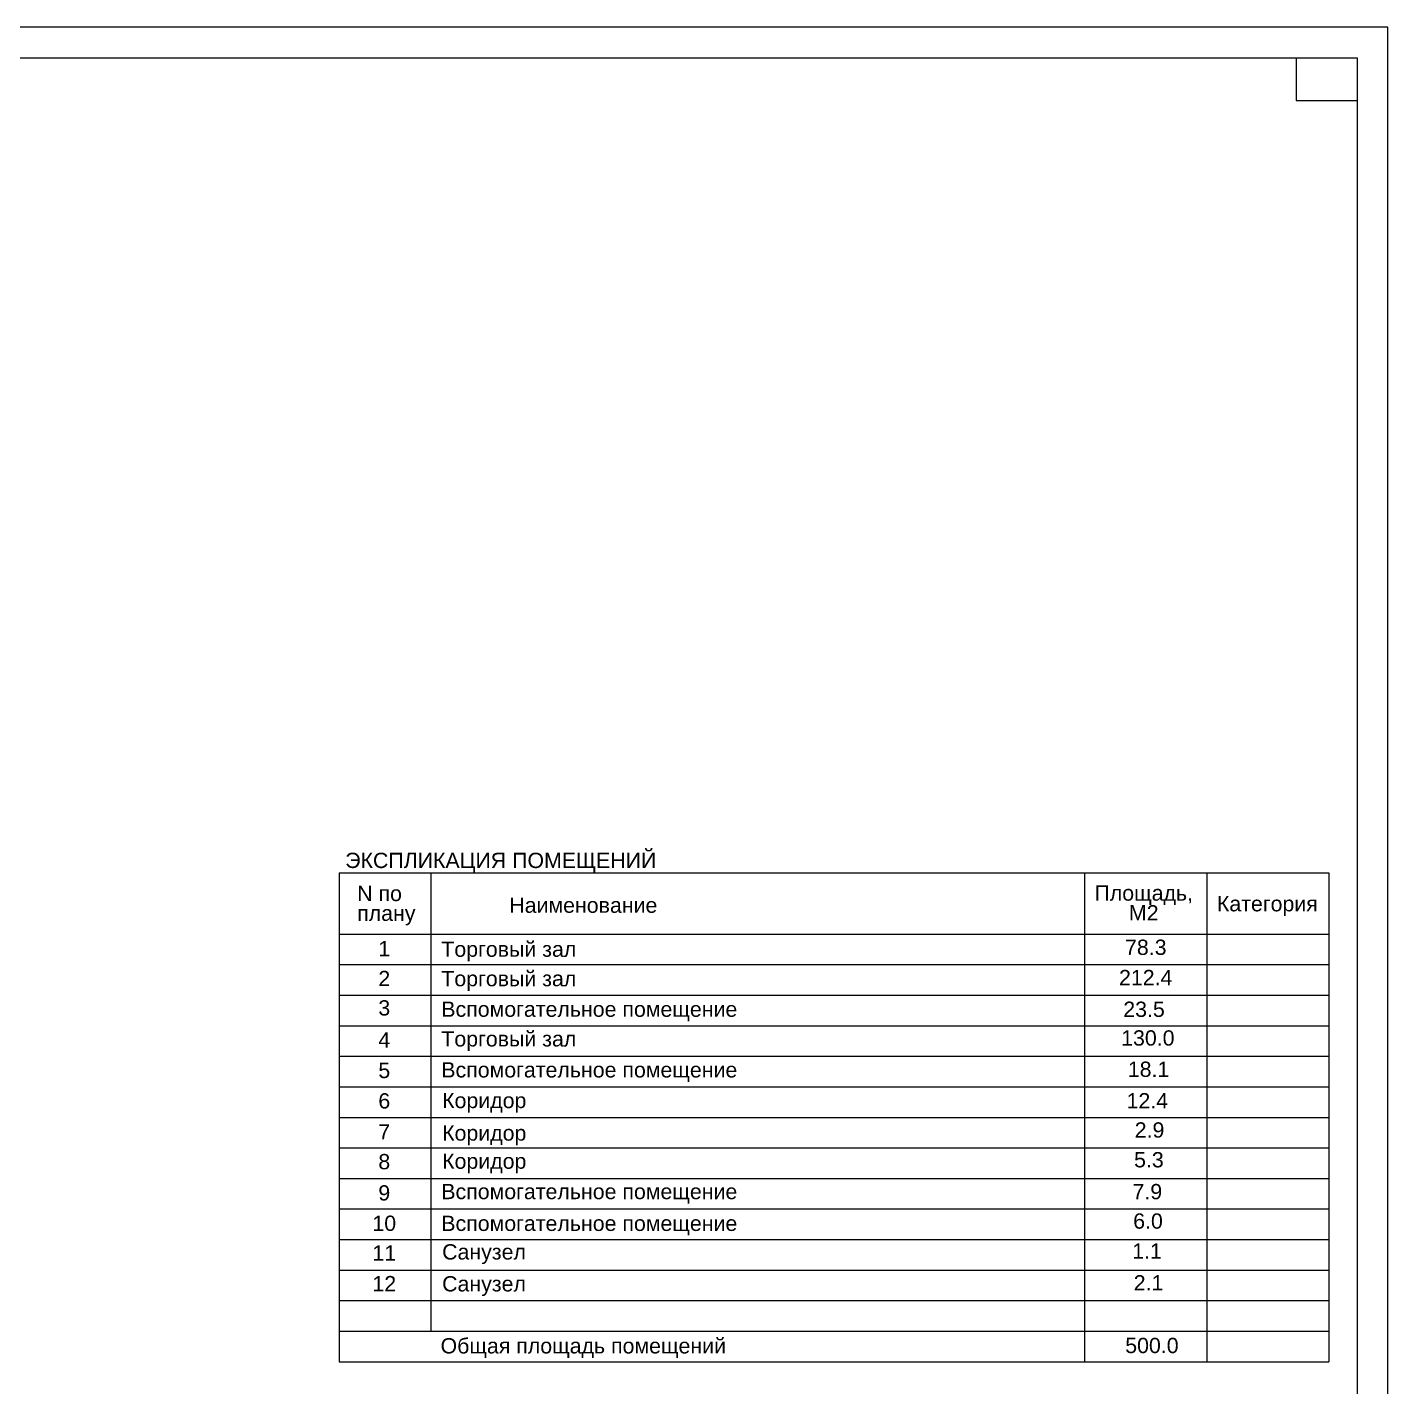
# Model space of a CAD drawing. Header units: metres. Extents: x -163 to 308, y -116 to 9.
# Drawn here: x 30.68 to 52.95, y -17.31 to 4.94 of the extents above; entities that cross this region are included whole.
import ezdxf
from ezdxf.enums import TextEntityAlignment as Align

# ---------------------------------------------------------------- set-up
doc = ezdxf.new("R2010")
doc.units = ezdxf.units.M
doc.header["$MEASUREMENT"] = 0
doc.styles.add('Style-Arial', font='arial.ttf')

# ---------------------------------------------------------------- blocks, each defined once
blk = doc.blocks.new('*U293')
at = {"color": 7, "linetype": 'Continuous', "lineweight": 13}
for p, q in [((0.013, 20), (28.513, 20)), ((27.513, 20), (27.513, 19.3)), ((28.513, 20), (28.513, -20)), ((27.513, 19.3), (28.513, 19.3))]:
    blk.add_line(p, q, dxfattribs=at)
at = {"color": 7, "linetype": 'Continuous', "lineweight": 0, "flags": 128}
blk.add_lwpolyline([(29.013, 20.5), (-28.987, 20.5), (-28.987, -20.5), (29.013, -20.5), (29.013, 20.5)], close=True, dxfattribs=at)

msp = doc.modelspace()

# ---------------------------------------------------------------- linework, layer by layer
at = {"color": 7, "linetype": 'Continuous', "lineweight": 13}
for p, q in [((35.7882943, -8.9025798), (51.98928219, -8.9025798)), ((35.7882943, -8.9025798), (35.7882943, -16.9025798)), ((37.2882943, -8.9025798), (37.2882943, -16.4025798)), ((47.98928219, -8.9025798), (47.98928219, -16.9025798)), ((49.98928219, -8.9025798), (49.98928219, -16.9025798)), ((51.98928219, -8.9025798), (51.98928219, -15.4025798)), ((51.98928219, -8.9025798), (51.98928219, -16.9025798)), ((35.7882943, -9.9025798), (51.98928219, -9.9025798)), ((35.7882943, -16.4025798), (51.98928219, -16.4025798)), ((35.7882943, -16.9025798), (51.98928219, -16.9025798))]:
    msp.add_line(p, q, dxfattribs=at)
at = {"color": 7, "linetype": 'Continuous', "lineweight": 0}
for p, q in [((35.7882943, -10.4025798), (51.98928219, -10.4025798)), ((35.7882943, -10.9025798), (51.98928219, -10.9025798)), ((35.7882943, -11.4025798), (51.98928219, -11.4025798)), ((35.7882943, -11.9025798), (51.98928219, -11.9025798)), ((35.7882943, -12.4025798), (51.98928219, -12.4025798)), ((35.7882943, -12.9025798), (51.98928219, -12.9025798)), ((35.7882943, -13.4025798), (51.98928219, -13.4025798)), ((35.7882943, -13.9025798), (51.98928219, -13.9025798)), ((35.7882943, -14.4025798), (51.98928219, -14.4025798)), ((35.7882943, -14.9025798), (51.98928219, -14.9025798)), ((35.7882943, -15.4025798), (51.98928219, -15.4025798)), ((35.7882943, -15.9025798), (51.98928219, -15.9025798)), ((35.7882943, -16.4025798), (51.98928219, -16.4025798)), ((35.7882943, -16.4025798), (51.98928219, -16.4025798)), ((35.7882943, -16.9025798), (51.98928219, -16.9025798))]:
    msp.add_line(p, q, dxfattribs=at)

# ---------------------------------------------------------------- block references
at = {"color": 7, "linetype": 'Continuous', "lineweight": 13}
msp.add_blockref('*U293', (23.94071414, -15.55985294), dxfattribs=at)

# ---------------------------------------------------------------- texts
at = {"color": 7, "lineweight": 13, "style": 'Style-Arial'}
msp.add_text('ЭКСПЛИКАЦИЯ ПОМЕЩЕНИЙ ', height=0.25, dxfattribs=at).set_placement((38.4811053, -8.69686153), align=Align.MIDDLE_CENTER)
at = {"color": 7, "linetype": 'Continuous', "lineweight": 0, "style": 'Style-Arial'}
for s, p in [('1', (36.52569209, -10.01567223)), ('2', (36.52569209, -10.50468192)), ('3', (36.52569209, -10.98581205)), ('4', (36.52569209, -11.50944401)), ('5', (36.52569209, -12.00967609)), ('6', (36.52569209, -12.50785471)), ('7', (36.52569209, -13.01442227)), ('8', (36.52569209, -13.5024291)), ('9', (36.52569209, -14.0143452)), ('10', (36.52569209, -14.51111967)), ('11', (36.52569209, -14.99696557)), ('12', (36.52569209, -15.49943104))]:
    msp.add_text(s, height=0.25, dxfattribs=at).set_placement(p, align=Align.TOP_CENTER)
for s, p in [('Торговый зал', (37.45913338, -10.02465045)), ('Торговый зал', (37.45913338, -10.50692639)), ('Вспомогательное помещение', (37.45913338, -11.00692639)), ('Торговый зал', (37.45913338, -11.49277229)), ('Вспомогательное помещение', (37.45913338, -11.99989388)), ('Коридор', (37.47274938, -12.50137848)), ('Коридор', (37.47274938, -13.03375261)), ('Коридор', (37.47274938, -13.49434597)), ('Вспомогательное помещение', (37.45913338, -13.99181059)), ('Вспомогательное помещение', (37.45913338, -14.51222126)), ('Санузел', (37.47274938, -14.97917917)), ('Санузел', (37.47274938, -15.50215344))]:
    msp.add_text(s, height=0.25, dxfattribs=at).set_placement(p, align=Align.TOP_LEFT)
at = {"color": 7, "linetype": 'Continuous', "lineweight": 13, "style": 'Style-Arial'}
msp.add_text('Общая площадь помещений', height=0.25, dxfattribs=at).set_placement((37.44716208, -16.51705345), align=Align.TOP_LEFT)
at = {"color": 7, "linetype": 'Continuous', "lineweight": 13, "char_height": 0.25, "style": 'Style-Arial'}
for s, insert, attachment_point, line_spacing_factor in [('N по \\Pплану', (36.08224996, -9.43749112), 4, 0.776524), ('Наименование', (38.5718322, -9.4316547), 4, 0.6), ('78.3', (48.65195686, -9.99389718), 1, 0.6), ('212.4', (48.55394943, -10.48918425), 1, 0.6), ('23.5', (48.62322388, -11.00868781), 1, 0.6), ('130.0', (48.58864147, -11.47820769), 1, 0.6), ('18.1', (48.69750155, -11.99058142), 1, 0.6), ('12.4', (48.67713873, -12.50561442), 1, 0.6), ('2.9', (48.8107225, -12.98427743), 1, 0.6), ('5.3', (48.80021766, -13.47110467), 1, 0.6), ('7.9', (48.77470863, -13.99316131), 1, 0.6), ('6.0', (48.78560543, -14.47485157), 1, 0.6), ('1.1', (48.76974978, -14.96470706), 1, 0.6), ('2.1', (48.79384074, -15.48547051), 1, 0.6), ('500.0', (48.65529393, -16.51133752), 1, 0.6)]:
    msp.add_mtext(s, dxfattribs=dict(at, insert=insert, attachment_point=attachment_point, line_spacing_factor=line_spacing_factor))
at = {"color": 7, "linetype": 'Continuous', "lineweight": 0, "char_height": 0.25, "attachment_point": 2, "style": 'Style-Arial'}
for s, insert, line_spacing_factor in [('Площадь,\\PМ2', (48.95849331, -9.10591996), 0.776524), ('Категория', (50.98188491, -9.28114844), 0.6)]:
    msp.add_mtext(s, dxfattribs=dict(at, insert=insert, line_spacing_factor=line_spacing_factor))

doc.saveas('drawing.dxf')
